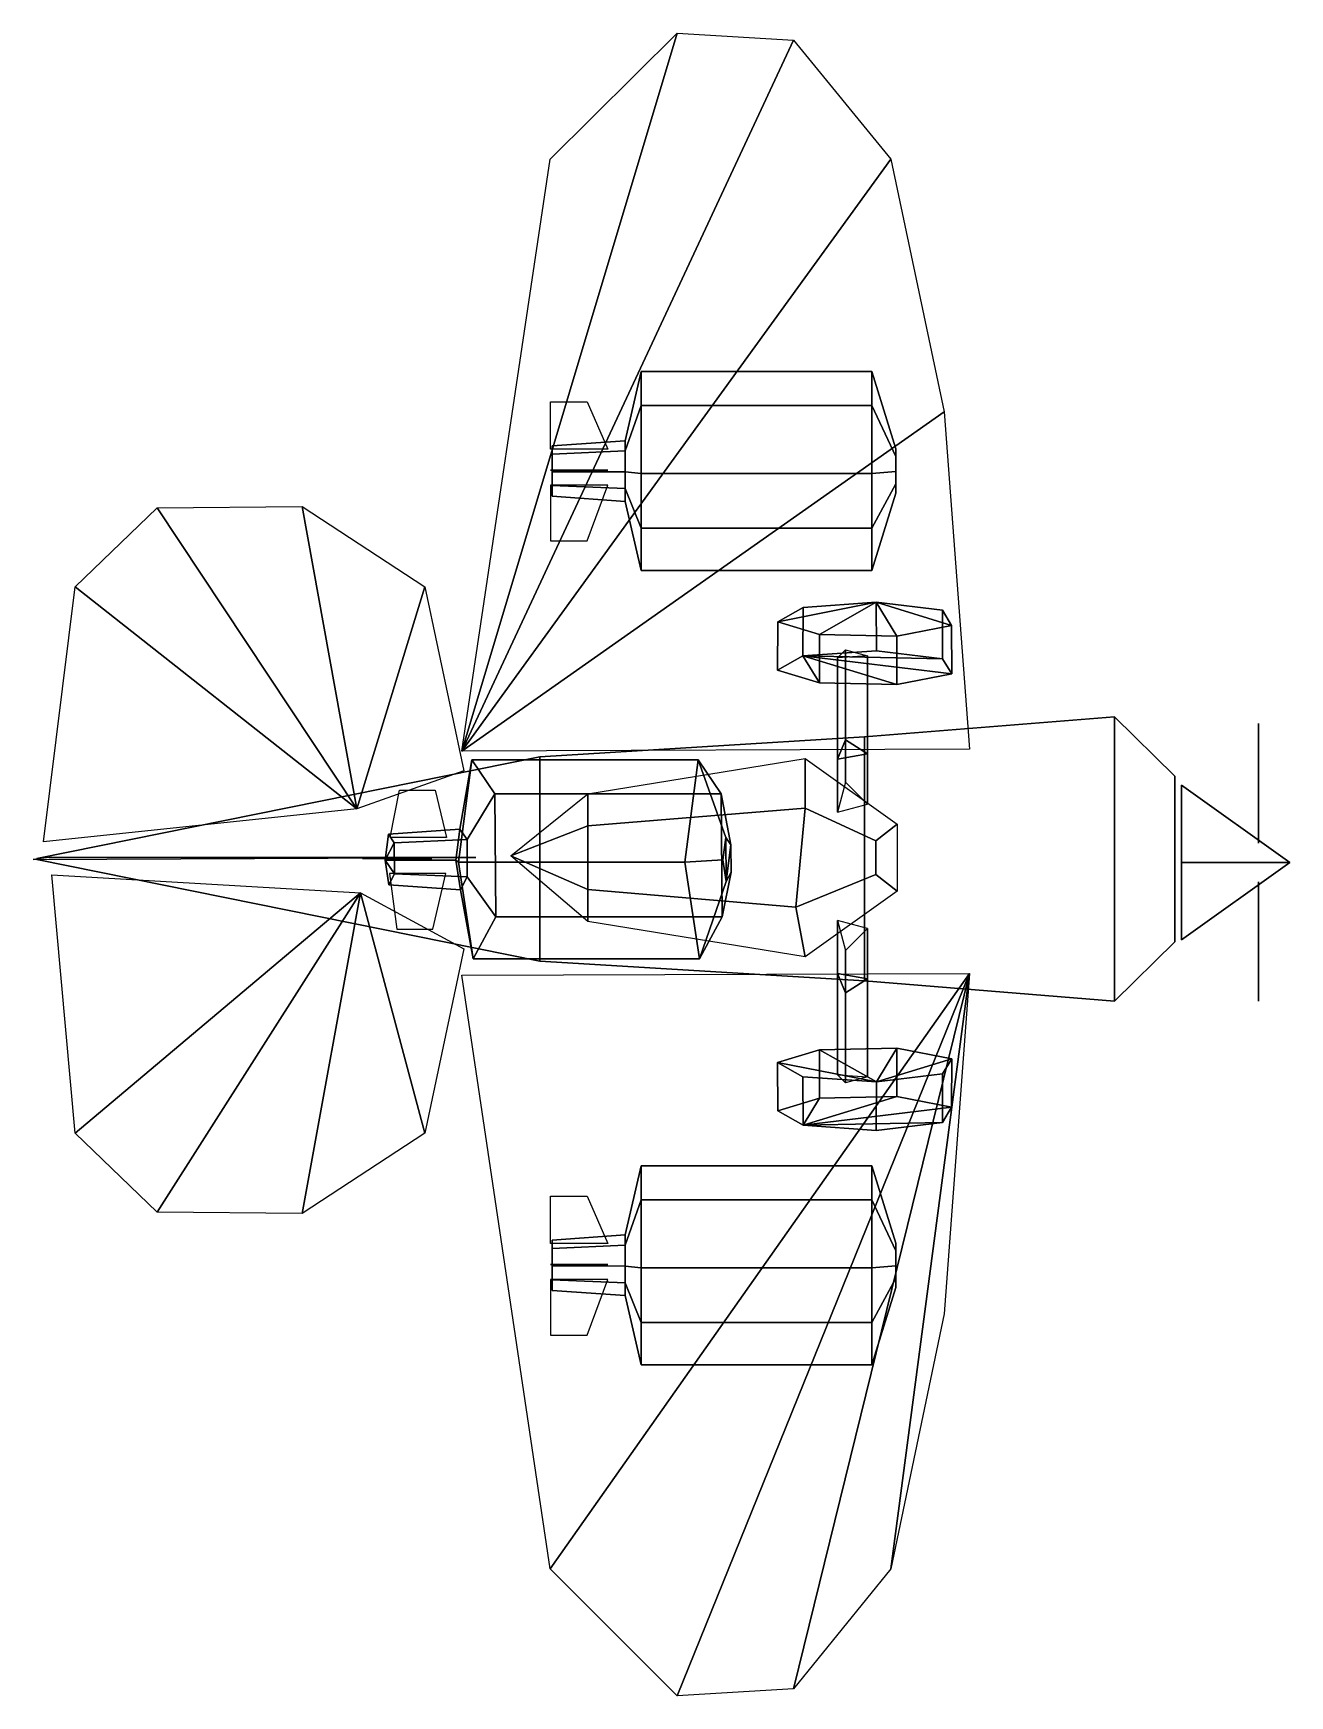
# Model space of a CAD drawing. Header units: metres. Extents: x -56 to 23, y -54 to 50.
import ezdxf

# ---------------------------------------------------------------- set-up
doc = ezdxf.new("R2010")
doc.units = ezdxf.units.M

msp = doc.modelspace()

# ---------------------------------------------------------------- linework, layer by layer
at = {"layer": 'AileD', "color": 25}
for points in [[(-28.688826, 5.092241, 19.763529), (-23.137011, 42.300148, 24.105751), (-15.163883, 50.201603, 26.349213)], [(-28.688826, 5.092241, 19.763529), (-15.163883, 50.201603, 26.349213), (-7.836185, 49.768185, 27.13147)], [(-28.688826, 5.092241, 19.763529), (-7.836185, 49.768185, 27.13147), (-1.736548, 42.300148, 26.399746)], [(-28.688826, 5.092241, 19.763529), (-1.736548, 42.300148, 26.399746), (1.629386, 26.41193, 24.784712)], [(-28.688826, 5.092241, 19.763529), (1.629386, 26.41193, 24.784712), (3.208273, 5.227642, 22.829075)]]:
    msp.add_3dface(points, dxfattribs=at)
at = {"layer": 'AileG', "color": 26}
for points in [[(3.208273, -8.872357, 22.829075), (-23.137011, -46.268715, 24.105751), (-28.688826, -8.975193, 19.763529)], [(3.208273, -8.872357, 22.829075), (-15.163883, -54.239193, 26.349213), (-23.137011, -46.268715, 24.105751)], [(3.208273, -8.872357, 22.829075), (-7.836185, -53.801991, 27.13147), (-15.163883, -54.239193, 26.349213)], [(3.208273, -8.872357, 22.829075), (-1.736548, -46.268715, 26.399746), (-7.836185, -53.801991, 27.13147)], [(3.208273, -8.872357, 22.829075), (1.629386, -30.241703, 24.784712), (-1.736548, -46.268715, 26.399746)]]:
    msp.add_3dface(points, dxfattribs=at)
at = {"layer": 'Bomb1', "color": 5}
for points in [[(-17.420803, 26.824425, 21.220722), (-18.420803, 23.958801, 17.237051), (-18.420803, 24.606297, 14.970801), (-17.420803, 28.94677, 13.792463)], [(-17.420803, 28.94677, 13.792463), (-18.420803, 24.606297, 14.970801), (-18.420803, 22.651056, 13.654687), (-17.420803, 22.537924, 9.478535)], [(-2.920804, 26.824425, 21.220722), (-17.420803, 26.824425, 21.220722), (-17.420803, 28.94677, 13.792463), (-2.920804, 28.94677, 13.792463)], [(-2.920804, 28.94677, 13.792463), (-17.420803, 28.94677, 13.792463), (-17.420803, 22.537924, 9.478535), (-2.920804, 22.537924, 9.478535)], [(-1.420804, 23.614367, 16.75823), (-2.920804, 26.824425, 21.220722), (-2.920804, 28.94677, 13.792463), (-1.420804, 24.084593, 15.112432)], [(-1.420804, 24.084593, 15.112432), (-2.920804, 28.94677, 13.792463), (-2.920804, 22.537924, 9.478535), (-1.420804, 22.664654, 14.156642)], [(-17.420803, 19.103884, 21.497705), (-18.420803, 21.603382, 17.321552), (-18.420803, 23.958801, 17.237051), (-17.420803, 26.824425, 21.220722)], [(-2.920804, 19.103884, 21.497705), (-17.420803, 19.103884, 21.497705), (-17.420803, 26.824425, 21.220722), (-2.920804, 26.824425, 21.220722)], [(-1.420804, 21.903811, 16.819599), (-2.920804, 19.103884, 21.497705), (-2.920804, 26.824425, 21.220722), (-1.420804, 23.614367, 16.75823)], [(-18.420803, 23.958801, 17.237051), (-23.020803, 23.749121, 16.94556), (-23.020803, 24.2887, 15.057022), (-18.420803, 24.606297, 14.970801)], [(-18.420803, 24.606297, 14.970801), (-23.020803, 24.2887, 15.057022), (-23.020803, 22.659334, 13.96026), (-18.420803, 22.651056, 13.654687)], [(-23.020803, 22.659334, 13.96026), (-23.020803, 24.2887, 15.057022), (-23.020803, 23.749121, 16.94556)], [(-1.420804, 21.316856, 15.211726), (-1.420804, 23.614367, 16.75823), (-1.420804, 24.084593, 15.112432)], [(-1.420804, 21.316856, 15.211726), (-1.420804, 24.084593, 15.112432), (-1.420804, 22.664654, 14.156642)], [(-18.420803, 21.603382, 17.321552), (-23.020803, 21.786272, 17.015982), (-23.020803, 23.749121, 16.94556), (-18.420803, 23.958801, 17.237051)], [(-23.020803, 22.659334, 13.96026), (-23.020803, 23.749121, 16.94556), (-23.020803, 21.786272, 17.015982)], [(-1.420804, 21.316856, 15.211726), (-1.420804, 21.903811, 16.819599), (-1.420804, 23.614367, 16.75823)], [(-18.420803, 22.651056, 13.654687), (-23.020803, 22.659334, 13.96026), (-23.020803, 21.112747, 15.17096), (-18.420803, 20.795151, 15.107529)], [(-23.020803, 22.659334, 13.96026), (-23.020803, 21.786272, 17.015982), (-23.020803, 21.112747, 15.17096)], [(-17.420803, 22.537924, 9.478535), (-18.420803, 22.651056, 13.654687), (-18.420803, 20.795151, 15.107529), (-17.420803, 16.454685, 14.240626)], [(-2.920804, 22.537924, 9.478535), (-17.420803, 22.537924, 9.478535), (-17.420803, 16.454685, 14.240626), (-2.920804, 16.454685, 14.240626)], [(-1.420804, 22.664654, 14.156642), (-2.920804, 22.537924, 9.478535), (-2.920804, 16.454685, 14.240626), (-1.420804, 21.316856, 15.211726)], [(-18.420803, 20.795151, 15.107529), (-23.020803, 21.112747, 15.17096), (-23.020803, 21.786272, 17.015982), (-18.420803, 21.603382, 17.321552)], [(-17.420803, 16.454685, 14.240626), (-18.420803, 20.795151, 15.107529), (-18.420803, 21.603382, 17.321552), (-17.420803, 19.103884, 21.497705)], [(-1.420804, 21.316856, 15.211726), (-2.920804, 16.454685, 14.240626), (-2.920804, 19.103884, 21.497705), (-1.420804, 21.903811, 16.819599)], [(-2.920804, 16.454685, 14.240626), (-17.420803, 16.454685, 14.240626), (-17.420803, 19.103884, 21.497705), (-2.920804, 19.103884, 21.497705)]]:
    msp.add_3dface(points, dxfattribs=at)
at = {"layer": 'Bomb1A1', "color": 8}
msp.add_3dface([(-23.120804, 22.759382, 14.007524), (-23.120804, 22.759382, 9.807526), (-20.820803, 22.759382, 9.807526), (-19.520805, 22.759382, 14.007524)], dxfattribs=at)
at = {"layer": 'Bomb1A2', "color": 6}
msp.add_3dface([(-23.120804, 21.80547, 15.940828), (-23.120804, 18.313295, 18.274221), (-20.820803, 18.313295, 18.274221), (-19.520805, 21.80547, 15.940828)], dxfattribs=at)
at = {"layer": 'Bomb1A3', "color": 7}
msp.add_3dface([(-23.120804, 24.074457, 16.122599), (-23.120804, 27.044306, 19.092447), (-20.820803, 27.044306, 19.092447), (-19.520805, 24.074457, 16.122599)], dxfattribs=at)
at = {"layer": 'Bomb2', "color": 9}
for points in [[(-17.420803, -23.075573, 21.220722), (-18.420803, -25.941196, 17.237051), (-18.420803, -25.293701, 14.970801), (-17.420803, -20.953226, 13.792463)], [(-17.420803, -20.953226, 13.792463), (-18.420803, -25.293701, 14.970801), (-18.420803, -27.248941, 13.654687), (-17.420803, -27.362072, 9.478535)], [(-2.920804, -23.075573, 21.220722), (-17.420803, -23.075573, 21.220722), (-17.420803, -20.953226, 13.792463), (-2.920804, -20.953226, 13.792463)], [(-2.920804, -20.953226, 13.792463), (-17.420803, -20.953226, 13.792463), (-17.420803, -27.362072, 9.478535), (-2.920804, -27.362072, 9.478535)], [(-1.420804, -26.285629, 16.75823), (-2.920804, -23.075573, 21.220722), (-2.920804, -20.953226, 13.792463), (-1.420804, -25.815405, 15.112432)], [(-1.420804, -25.815405, 15.112432), (-2.920804, -20.953226, 13.792463), (-2.920804, -27.362072, 9.478535), (-1.420804, -27.235344, 14.156642)], [(-17.420803, -30.796112, 21.497705), (-18.420803, -28.296614, 17.321552), (-18.420803, -25.941196, 17.237051), (-17.420803, -23.075573, 21.220722)], [(-2.920804, -30.796112, 21.497705), (-17.420803, -30.796112, 21.497705), (-17.420803, -23.075573, 21.220722), (-2.920804, -23.075573, 21.220722)], [(-1.420804, -27.996187, 16.819599), (-2.920804, -30.796112, 21.497705), (-2.920804, -23.075573, 21.220722), (-1.420804, -26.285629, 16.75823)], [(-18.420803, -25.941196, 17.237051), (-23.020803, -26.150877, 16.94556), (-23.020803, -25.611298, 15.057022), (-18.420803, -25.293701, 14.970801)], [(-18.420803, -25.293701, 14.970801), (-23.020803, -25.611298, 15.057022), (-23.020803, -27.240664, 13.96026), (-18.420803, -27.248941, 13.654687)], [(-23.020803, -27.240664, 13.96026), (-23.020803, -25.611298, 15.057022), (-23.020803, -26.150877, 16.94556)], [(-18.420803, -28.296614, 17.321552), (-23.020803, -28.113724, 17.015982), (-23.020803, -26.150877, 16.94556), (-18.420803, -25.941196, 17.237051)], [(-1.420804, -28.583141, 15.211726), (-1.420804, -26.285629, 16.75823), (-1.420804, -25.815405, 15.112432)], [(-1.420804, -28.583141, 15.211726), (-1.420804, -25.815405, 15.112432), (-1.420804, -27.235344, 14.156642)], [(-23.020803, -27.240664, 13.96026), (-23.020803, -26.150877, 16.94556), (-23.020803, -28.113724, 17.015982)], [(-1.420804, -28.583141, 15.211726), (-1.420804, -27.996187, 16.819599), (-1.420804, -26.285629, 16.75823)], [(-18.420803, -27.248941, 13.654687), (-23.020803, -27.240664, 13.96026), (-23.020803, -28.787249, 15.17096), (-18.420803, -29.104845, 15.107529)], [(-23.020803, -27.240664, 13.96026), (-23.020803, -28.113724, 17.015982), (-23.020803, -28.787249, 15.17096)], [(-18.420803, -29.104845, 15.107529), (-23.020803, -28.787249, 15.17096), (-23.020803, -28.113724, 17.015982), (-18.420803, -28.296614, 17.321552)], [(-17.420803, -27.362072, 9.478535), (-18.420803, -27.248941, 13.654687), (-18.420803, -29.104845, 15.107529), (-17.420803, -33.445312, 14.240626)], [(-2.920804, -27.362072, 9.478535), (-17.420803, -27.362072, 9.478535), (-17.420803, -33.445312, 14.240626), (-2.920804, -33.445312, 14.240626)], [(-1.420804, -27.235344, 14.156642), (-2.920804, -27.362072, 9.478535), (-2.920804, -33.445312, 14.240626), (-1.420804, -28.583141, 15.211726)], [(-1.420804, -28.583141, 15.211726), (-2.920804, -33.445312, 14.240626), (-2.920804, -30.796112, 21.497705), (-1.420804, -27.996187, 16.819599)], [(-17.420803, -33.445312, 14.240626), (-18.420803, -29.104845, 15.107529), (-18.420803, -28.296614, 17.321552), (-17.420803, -30.796112, 21.497705)], [(-2.920804, -33.445312, 14.240626), (-17.420803, -33.445312, 14.240626), (-17.420803, -30.796112, 21.497705), (-2.920804, -30.796112, 21.497705)]]:
    msp.add_3dface(points, dxfattribs=at)
at = {"layer": 'Bomb2A1', "color": 12}
msp.add_3dface([(-23.120804, -27.140615, 14.007524), (-23.120804, -27.140615, 9.807526), (-20.820803, -27.140615, 9.807526), (-19.520805, -27.140615, 14.007524)], dxfattribs=at)
at = {"layer": 'Bomb2A2', "color": 10}
msp.add_3dface([(-23.120804, -28.094528, 15.940828), (-23.120804, -31.586702, 18.274221), (-20.820803, -31.586702, 18.274221), (-19.520805, -28.094528, 15.940828)], dxfattribs=at)
at = {"layer": 'Bomb2A3', "color": 11}
msp.add_3dface([(-23.120804, -25.825541, 16.122599), (-23.120804, -22.85569, 19.092447), (-20.820803, -22.85569, 19.092447), (-19.520805, -25.825541, 16.122599)], dxfattribs=at)
at = {"layer": 'Bomb3', "color": 2}
for points in [[(-28.052654, 4.546771, 13.729763), (-28.803558, 0.206297, 15.080549), (-29.06032, -1.748944, 13.789723), (-28.89426, -1.862075, 9.498725)], [(-13.831269, 4.546771, 10.900954), (-28.052654, 4.546771, 13.729763), (-28.89426, -1.862075, 9.498725), (-14.672873, -1.862075, 6.669916)], [(-26.603474, 2.424425, 21.015287), (-28.361435, -0.441198, 17.303251), (-28.803558, 0.206297, 15.080549), (-28.052654, 4.546771, 13.729763)], [(-12.382089, 2.424425, 18.18648), (-26.603474, 2.424425, 21.015287), (-28.052654, 4.546771, 13.729763), (-13.831269, 4.546771, 10.900954)], [(-12.102578, -0.315408, 11.902925), (-13.831269, 4.546771, 10.900954), (-14.672873, -1.862075, 6.669916), (-12.289044, -1.735346, 10.965499)], [(-11.781499, -0.785633, 13.517099), (-12.382089, 2.424425, 18.18648), (-13.831269, 4.546771, 10.900954), (-12.102578, -0.315408, 11.902925)], [(-26.549437, -5.296115, 21.286949), (-28.344948, -2.796617, 17.386133), (-28.361435, -0.441198, 17.303251), (-26.603474, 2.424425, 21.015287)], [(-12.328051, -5.296115, 18.458139), (-26.549437, -5.296115, 21.286949), (-26.603474, 2.424425, 21.015287), (-12.382089, 2.424425, 18.18648)], [(-11.769526, -2.496189, 13.577289), (-12.328051, -5.296115, 18.458139), (-12.382089, 2.424425, 18.18648), (-11.781499, -0.785633, 13.517099)], [(-28.803558, 0.206297, 15.080549), (-33.298351, -0.1113, 16.062529), (-33.512314, -1.740666, 14.986842), (-29.06032, -1.748944, 13.789723)], [(-28.361435, -0.441198, 17.303251), (-32.929916, -0.65088, 17.914778), (-33.298351, -0.1113, 16.062529), (-28.803558, 0.206297, 15.080549)], [(-33.512314, -1.740666, 14.986842), (-33.298351, -0.1113, 16.062529), (-32.929916, -0.65088, 17.914778)], [(-33.512314, -1.740666, 14.986842), (-32.929916, -0.65088, 17.914778), (-32.916176, -2.613727, 17.983847)], [(-28.344948, -2.796617, 17.386133), (-32.916176, -2.613727, 17.983847), (-32.929916, -0.65088, 17.914778), (-28.361435, -0.441198, 17.303251)], [(-12.083206, -3.083144, 12.00031), (-12.102578, -0.315408, 11.902925), (-12.289044, -1.735346, 10.965499)], [(-12.083206, -3.083144, 12.00031), (-11.781499, -0.785633, 13.517099), (-12.102578, -0.315408, 11.902925)], [(-12.083206, -3.083144, 12.00031), (-11.769526, -2.496189, 13.577289), (-11.781499, -0.785633, 13.517099)], [(-29.06032, -1.748944, 13.789723), (-33.512314, -1.740666, 14.986842), (-33.276119, -3.287251, 16.174276), (-28.776884, -3.604848, 15.214648)], [(-33.512314, -1.740666, 14.986842), (-32.916176, -2.613727, 17.983847), (-33.276119, -3.287251, 16.174276)], [(-28.89426, -1.862075, 9.498725), (-29.06032, -1.748944, 13.789723), (-28.776884, -3.604848, 15.214648), (-27.965221, -7.945314, 14.169314)], [(-14.672873, -1.862075, 6.669916), (-28.89426, -1.862075, 9.498725), (-27.965221, -7.945314, 14.169314), (-13.743836, -7.945314, 11.340506)], [(-12.289044, -1.735346, 10.965499), (-14.672873, -1.862075, 6.669916), (-13.743836, -7.945314, 11.340506), (-12.083206, -3.083144, 12.00031)], [(-28.776884, -3.604848, 15.214648), (-33.276119, -3.287251, 16.174276), (-32.916176, -2.613727, 17.983847), (-28.344948, -2.796617, 17.386133)], [(-27.965221, -7.945314, 14.169314), (-28.776884, -3.604848, 15.214648), (-28.344948, -2.796617, 17.386133), (-26.549437, -5.296115, 21.286949)], [(-12.083206, -3.083144, 12.00031), (-13.743836, -7.945314, 11.340506), (-12.328051, -5.296115, 18.458139), (-11.769526, -2.496189, 13.577289)], [(-13.743836, -7.945314, 11.340506), (-27.965221, -7.945314, 14.169314), (-26.549437, -5.296115, 21.286949), (-12.328051, -5.296115, 18.458139)]]:
    msp.add_3dface(points, dxfattribs=at)
at = {"layer": 'Bomb3A1', "color": 24}
msp.add_3dface([(-34.101173, -1.640617, 18.152706), (-34.920555, -1.640617, 14.033409), (-32.664753, -1.640617, 13.584701), (-30.570351, -1.640617, 17.45038)], dxfattribs=at)
at = {"layer": 'Bomb3A2', "color": 3}
msp.add_3dface([(-33.224003, -2.59453, 16.94886), (-32.768787, -6.086705, 19.237417), (-30.51298, -6.086705, 18.78871), (-29.693182, -2.59453, 16.246538)], dxfattribs=at)
at = {"layer": 'Bomb3A3', "color": 4}
msp.add_3dface([(-33.188545, -0.325543, 17.127136), (-32.609158, 2.644307, 20.039923), (-30.353352, 2.644307, 19.591213), (-29.657719, -0.325543, 16.424814)], dxfattribs=at)
at = {"layer": 'Cabine', "color": 19}
for points in [[(-3.38456, -9.335361, 16.92201), (-3.38456, 5.990952, 16.92201), (-23.784559, 4.755186, 16.922007), (-23.784559, -8.099594, 16.922007)], [(-3.38456, 5.990952, 16.92201), (-3.38456, 5.990952, 33.722004), (-23.784559, 4.755186, 33.722008), (-23.784559, 4.755186, 16.922007)], [(-3.38456, 5.990952, 33.722004), (-3.38456, -9.335361, 33.722004), (-23.784559, -8.099594, 33.722008), (-23.784559, 4.755186, 33.722008)], [(-3.38456, -9.335361, 33.722004), (-3.38456, -9.335361, 16.92201), (-23.784559, -8.099594, 16.922007), (-23.784559, -8.099594, 33.722008)]]:
    msp.add_3dface(points, dxfattribs=at)
at = {"layer": 'Capot', "color": 18}
for points in [[(12.31544, 7.268144, 35.122002), (12.31544, -10.612553, 35.122002), (-3.38456, -9.335361, 33.722004), (-3.38456, 5.990952, 33.722004)], [(12.31544, -10.612553, 15.52201), (12.31544, 7.268144, 15.52201), (-3.38456, 5.990952, 16.92201), (-3.38456, -9.335361, 16.92201)], [(12.31544, 7.268144, 15.52201), (12.31544, 7.268144, 35.122002), (-3.38456, 5.990952, 33.722004), (-3.38456, 5.990952, 16.92201)], [(16.11544, 3.527796, 31.022007), (16.11544, -6.872205, 31.022007), (12.31544, -10.612553, 35.122002), (12.31544, 7.268144, 35.122002)], [(16.11544, -6.872205, 19.622007), (16.11544, 3.527796, 19.622007), (12.31544, 7.268144, 15.52201), (12.31544, -10.612553, 15.52201)], [(16.11544, 3.527796, 19.622007), (16.11544, 3.527796, 31.022007), (12.31544, 7.268144, 35.122002), (12.31544, 7.268144, 15.52201)], [(16.11544, 3.527796, 19.622007), (16.11544, -6.872205, 19.622007), (16.11544, -6.872205, 31.022007), (16.11544, 3.527796, 31.022007)], [(16.11544, -6.872205, 31.022007), (16.11544, -6.872205, 19.622007), (12.31544, -10.612553, 15.52201), (12.31544, -10.612553, 35.122002)], [(12.31544, -10.612553, 35.122002), (12.31544, -10.612553, 15.52201), (-3.38456, -9.335361, 16.92201), (-3.38456, -9.335361, 33.722004)]]:
    msp.add_3dface(points, dxfattribs=at)
at = {"layer": 'Gouv', "color": 17}
for points in [[(-27.80464, -1.576776, 34.337315), (-54.623623, -1.576776, 47.814079), (-55.617142, -1.714411, 36.835926)], [(-27.80464, -1.576776, 34.337315), (-50.152454, -1.576776, 56.819798), (-54.623623, -1.576776, 47.814079)], [(-27.80464, -1.576776, 34.337315), (-43.597698, -1.576776, 61.057629), (-50.152454, -1.576776, 56.819798)], [(-27.80464, -1.576776, 34.337315), (-35.823612, -1.576776, 57.809124), (-43.597698, -1.576776, 61.057629)]]:
    msp.add_3dface(points, dxfattribs=at)
at = {"layer": 'Hel1', "color": 22}
for points in [[(21.378027, -3.101498, 21.730307), (21.378027, -4.102404, 16.311777), (21.378027, -5.892589, 10.853846)], [(21.378027, -3.101498, 21.730307), (21.378027, -5.892589, 10.853846), (21.378027, -7.39923, 9.481915)], [(21.378027, -3.101498, 21.730307), (21.378027, -7.39923, 9.481915), (21.378027, -9.476857, 9.48805)], [(21.378027, -3.101498, 21.730307), (21.378027, -9.476857, 9.48805), (21.378027, -10.613622, 11.252668)], [(21.378027, -3.101498, 21.730307), (21.378027, -10.613622, 11.252668), (21.378027, -7.780353, 18.013376)], [(21.378027, -3.101498, 21.730307), (21.378027, -7.780353, 18.013376), (21.378027, -4.529108, 22.276295)]]:
    msp.add_3dface(points, dxfattribs=at)
at = {"layer": 'Hel2', "color": 21}
for points in [[(21.378027, -0.676514, 28.102488), (21.378027, 5.698845, 40.344738), (21.378027, 6.835608, 38.58012)], [(21.378027, -0.676514, 28.102488), (21.378027, 6.835608, 38.58012), (21.378027, 6.168338, 36.403809)], [(21.378027, -0.676514, 28.102488), (21.378027, 6.168338, 36.403809), (21.378027, 0.751097, 27.556494)], [(21.378027, -0.676514, 28.102488), (21.378027, 3.621217, 40.350876), (21.378027, 5.698845, 40.344738)], [(21.378027, -0.676514, 28.102488), (21.378027, 0.927104, 36.550816), (21.378027, 3.621217, 40.350876)]]:
    msp.add_3dface(points, dxfattribs=at)
at = {"layer": 'Moyeux', "color": 23}
for points in [[(16.536348, -1.889005, 30.440907), (16.536348, -1.889005, 30.440907), (16.536348, 2.968049, 24.996458), (23.336351, -1.889006, 24.996458)], [(23.336351, -1.889006, 24.996458), (16.536348, 2.968049, 24.996458), (16.536348, -1.889005, 19.552008)], [(16.536348, -1.889005, 30.440907), (16.536348, -1.889005, 30.440907), (23.336351, -1.889006, 24.996458), (16.536348, -6.74606, 24.996458)], [(16.536348, -6.74606, 24.996458), (23.336351, -1.889006, 24.996458), (16.536348, -1.889005, 19.552008)]]:
    msp.add_3dface(points, dxfattribs=at)
at = {"layer": 'PiedRD', "color": 14}
for points in [[(-5.089271, 4.602172, 9.927791), (-5.089271, 10.954766, 8.040323), (-4.582091, 11.470757, 9.861456), (-4.582091, 5.823351, 11.373989)], [(-3.196451, 4.929386, 10.315299), (-3.196451, 11.093025, 8.528295), (-5.089271, 10.954766, 8.040323), (-5.089271, 4.602172, 9.927791)], [(-4.582091, 5.823351, 11.373989), (-4.582091, 11.470757, 9.861456), (-3.196451, 11.093025, 8.528295), (-3.196451, 4.929386, 10.315299)], [(-5.089271, 1.266352, 16.95089), (-5.089271, 4.602172, 9.927791), (-4.582091, 5.823351, 11.373989), (-4.582091, 3.159172, 16.95089)], [(-4.582091, 3.159172, 16.95089), (-4.582091, 5.823351, 11.373989), (-3.196451, 4.929386, 10.315299), (-3.196451, 1.773531, 16.95089)], [(-3.196451, 1.773531, 16.95089), (-3.196451, 4.929386, 10.315299), (-5.089271, 4.602172, 9.927791), (-5.089271, 1.266352, 16.95089)]]:
    msp.add_3dface(points, dxfattribs=at)
at = {"layer": 'PiedRG', "color": 16}
for points in [[(-4.582091, -7.426467, 16.95089), (-4.582091, -10.090646, 11.373989), (-5.089271, -8.869469, 9.927791), (-5.089271, -5.533647, 16.95089)], [(-5.089271, -5.533647, 16.95089), (-5.089271, -8.869469, 9.927791), (-3.196451, -9.196681, 10.315299), (-3.196451, -6.040826, 16.95089)], [(-3.196451, -6.040826, 16.95089), (-3.196451, -9.196681, 10.315299), (-4.582091, -10.090646, 11.373989), (-4.582091, -7.426467, 16.95089)], [(-4.582091, -10.090646, 11.373989), (-4.582091, -15.738051, 9.861456), (-5.089271, -15.222061, 8.040323), (-5.089271, -8.869469, 9.927791)], [(-5.089271, -8.869469, 9.927791), (-5.089271, -15.222061, 8.040323), (-3.196451, -15.36032, 8.528295), (-3.196451, -9.196681, 10.315299)], [(-3.196451, -9.196681, 10.315299), (-3.196451, -15.36032, 8.528295), (-4.582091, -15.738051, 9.861456), (-4.582091, -10.090646, 11.373989)]]:
    msp.add_3dface(points, dxfattribs=at)
at = {"layer": 'Queue', "color": 20}
for points in [[(-23.784559, -8.099594, 16.922007), (-23.784559, 4.755186, 16.922007), (-55.384556, -1.644922, 28.022007), (-55.384556, -1.699486, 28.022007)], [(-23.784559, 4.755186, 16.922007), (-23.784559, 4.755186, 33.722008), (-55.384556, -1.644922, 37.222008), (-55.384556, -1.644922, 28.022007)], [(-23.784559, 4.755186, 33.722008), (-23.784559, -8.099594, 33.722008), (-55.384556, -1.699486, 37.222008), (-55.384556, -1.644922, 37.222008)], [(-23.784559, -8.099594, 33.722008), (-23.784559, -8.099594, 16.922007), (-55.384556, -1.699486, 28.022007), (-55.384556, -1.699486, 37.222008)]]:
    msp.add_3dface(points, dxfattribs=at)
at = {"layer": 'RoueD', "color": 13}
for points in [[(-8.834592, 13.230785, 9.853734), (-8.843315, 10.190099, 9.250222), (-7.251829, 11.093206, 4.709982), (-7.245645, 14.132452, 5.320738)], [(-2.641482, 14.452275, 3.71288), (-6.211812, 12.426247, 13.89843), (-8.834592, 13.230785, 9.853734)], [(-2.641482, 14.452275, 3.71288), (-8.834592, 13.230785, 9.853734), (-7.245645, 14.132452, 5.320738)], [(-7.245645, 14.132452, 5.320738), (-7.251829, 11.093206, 4.709982), (-2.64031, 11.41354, 3.099555), (-2.641482, 14.452275, 3.71288)], [(-2.641482, 14.452275, 3.71288), (-1.352314, 12.324671, 14.409086), (-6.211812, 12.426247, 13.89843)], [(-2.641482, 14.452275, 3.71288), (-2.64031, 11.41354, 3.099555), (1.518675, 10.909882, 5.631624), (1.510868, 13.94942, 6.240909)], [(-2.641482, 14.452275, 3.71288), (1.510868, 13.94942, 6.240909), (2.084602, 13.002546, 11.001168)], [(-2.641482, 14.452275, 3.71288), (2.084602, 13.002546, 11.001168), (-1.352314, 12.324671, 14.409086)], [(1.510868, 13.94942, 6.240909), (1.518675, 10.909882, 5.631624), (2.093325, 9.961495, 10.399489), (2.084602, 13.002546, 11.001168)], [(-6.211812, 12.426247, 13.89843), (-6.216345, 9.384275, 13.301381), (-8.843315, 10.190099, 9.250222), (-8.834592, 13.230785, 9.853734)], [(2.084602, 13.002546, 11.001168), (2.093325, 9.961495, 10.399489), (-1.349082, 9.282537, 13.812853), (-1.352314, 12.324671, 14.409086)], [(-1.352314, 12.324671, 14.409086), (-1.349082, 9.282537, 13.812853), (-6.216345, 9.384275, 13.301381), (-6.211812, 12.426247, 13.89843)], [(-7.251829, 11.093206, 4.709982), (-8.843315, 10.190099, 9.250222), (-6.216345, 9.384275, 13.301381)], [(-7.251829, 11.093206, 4.709982), (1.518675, 10.909882, 5.631624), (-2.64031, 11.41354, 3.099555)], [(-7.251829, 11.093206, 4.709982), (-6.216345, 9.384275, 13.301381), (-1.349082, 9.282537, 13.812853)], [(-7.251829, 11.093206, 4.709982), (-1.349082, 9.282537, 13.812853), (2.093325, 9.961495, 10.399489)], [(-7.251829, 11.093206, 4.709982), (2.093325, 9.961495, 10.399489), (1.518675, 10.909882, 5.631624)]]:
    msp.add_3dface(points, dxfattribs=at)
at = {"layer": 'RoueG', "color": 15}
for points in [[(-6.211812, -16.693541, 13.89843), (-6.216345, -13.651569, 13.301381), (-1.349082, -13.549831, 13.812853), (-1.352314, -16.591967, 14.409086)], [(-2.64031, -15.680836, 3.099555), (-1.349082, -13.549831, 13.812853), (-6.216345, -13.651569, 13.301381)], [(-2.64031, -15.680836, 3.099555), (2.093325, -14.22879, 10.399489), (-1.349082, -13.549831, 13.812853)], [(-1.352314, -16.591967, 14.409086), (-1.349082, -13.549831, 13.812853), (2.093325, -14.22879, 10.399489), (2.084602, -17.269842, 11.001168)], [(-8.834592, -17.498081, 9.853734), (-8.843315, -14.457395, 9.250222), (-6.216345, -13.651569, 13.301381), (-6.211812, -16.693541, 13.89843)], [(-2.64031, -15.680836, 3.099555), (-6.216345, -13.651569, 13.301381), (-8.843315, -14.457395, 9.250222)], [(-7.245645, -18.399748, 5.320738), (-7.251829, -15.360502, 4.709982), (-8.843315, -14.457395, 9.250222), (-8.834592, -17.498081, 9.853734)], [(-2.64031, -15.680836, 3.099555), (-8.843315, -14.457395, 9.250222), (-7.251829, -15.360502, 4.709982)], [(-2.64031, -15.680836, 3.099555), (1.518675, -15.177176, 5.631624), (2.093325, -14.22879, 10.399489)], [(2.084602, -17.269842, 11.001168), (2.093325, -14.22879, 10.399489), (1.518675, -15.177176, 5.631624), (1.510868, -18.216715, 6.240909)], [(-2.641482, -18.71957, 3.71288), (-2.64031, -15.680836, 3.099555), (-7.251829, -15.360502, 4.709982), (-7.245645, -18.399748, 5.320738)], [(1.510868, -18.216715, 6.240909), (1.518675, -15.177176, 5.631624), (-2.64031, -15.680836, 3.099555), (-2.641482, -18.71957, 3.71288)], [(-7.245645, -18.399748, 5.320738), (-8.834592, -17.498081, 9.853734), (-6.211812, -16.693541, 13.89843)], [(-7.245645, -18.399748, 5.320738), (-6.211812, -16.693541, 13.89843), (-1.352314, -16.591967, 14.409086)], [(-7.245645, -18.399748, 5.320738), (-1.352314, -16.591967, 14.409086), (2.084602, -17.269842, 11.001168)], [(-7.245645, -18.399748, 5.320738), (2.084602, -17.269842, 11.001168), (1.510868, -18.216715, 6.240909)], [(-7.245645, -18.399748, 5.320738), (1.510868, -18.216715, 6.240909), (-2.641482, -18.71957, 3.71288)]]:
    msp.add_3dface(points, dxfattribs=at)
at = {"layer": 'StabD', "color": 28}
for points in [[(-35.278557, 1.474009, 32.585049), (-52.973373, 15.430802, 33.377861), (-47.83371, 20.390274, 32.458736)], [(-35.278557, 1.474009, 32.585049), (-47.83371, 20.390274, 32.458736), (-38.72047, 20.468502, 32.458736)], [(-35.278557, 1.474009, 32.585049), (-38.72047, 20.468502, 32.458736), (-31.004707, 15.430802, 31.667862)], [(-35.278557, 1.474009, 32.585049), (-54.977348, -0.59323, 33.468166), (-52.973373, 15.430802, 33.377861)], [(-35.278557, 1.474009, 32.585049), (-31.004707, 15.430802, 31.667862), (-28.551184, 3.859879, 31.12096)]]:
    msp.add_3dface(points, dxfattribs=at)
at = {"layer": 'StabG', "color": 27}
for points in [[(-35.048527, -3.807783, 31.718798), (-52.973373, -18.897253, 33.377861), (-54.449879, -2.671928, 33.718735)], [(-35.048527, -3.807783, 31.718798), (-47.83371, -23.856728, 32.458736), (-52.973373, -18.897253, 33.377861)], [(-35.048527, -3.807783, 31.718798), (-38.72047, -23.934954, 32.458736), (-47.83371, -23.856728, 32.458736)], [(-35.048527, -3.807783, 31.718798), (-31.004707, -18.897253, 31.667862), (-38.72047, -23.934954, 32.458736)], [(-35.048527, -3.807783, 31.718798), (-28.551184, -7.326331, 31.12096), (-31.004707, -18.897253, 31.667862)]]:
    msp.add_3dface(points, dxfattribs=at)
at = {"layer": 'Verierre', "color": 1}
for points in [[(-20.767771, 0.412999, 42.238441), (-20.767773, 2.418282, 32.164299), (-7.117463, 4.641006, 31.313442), (-7.117463, 1.524361, 44.200783)], [(-7.117463, 1.524361, 44.200783), (-7.117463, 4.641006, 31.313442), (-1.328174, 0.509639, 33.485111), (-2.665906, -0.541322, 39.300549)], [(-25.617743, -1.482137, 33.04052), (-20.767773, 2.418282, 32.164299), (-20.767771, 0.412999, 42.238441)], [(-20.767771, -3.597565, 42.238441), (-20.767771, 0.412999, 42.238441), (-7.117463, 1.524361, 44.200783), (-7.704153, -4.690218, 44.167469)], [(-7.704153, -4.690218, 44.167469), (-7.117463, 1.524361, 44.200783), (-2.665906, -0.541322, 39.300549), (-2.665906, -2.643244, 39.300549)], [(-25.617743, -1.482137, 33.04052), (-20.767771, 0.412999, 42.238441), (-20.767771, -3.597565, 42.238441)], [(-1.328174, 0.509639, 33.485111), (-1.328174, -3.694204, 33.485111), (-2.665906, -2.643244, 39.300549), (-2.665906, -0.541322, 39.300549)], [(-25.617743, -1.482137, 33.04052), (-20.767771, -3.597565, 42.238441), (-20.767773, -5.602847, 32.164299)], [(-7.117463, -7.82557, 31.313442), (-7.704153, -4.690218, 44.167469), (-2.665906, -2.643244, 39.300549), (-1.328174, -3.694204, 33.485111)], [(-20.767773, -5.602847, 32.164299), (-20.767771, -3.597565, 42.238441), (-7.704153, -4.690218, 44.167469), (-7.117463, -7.82557, 31.313442)]]:
    msp.add_3dface(points, dxfattribs=at)

doc.saveas('drawing.dxf')
